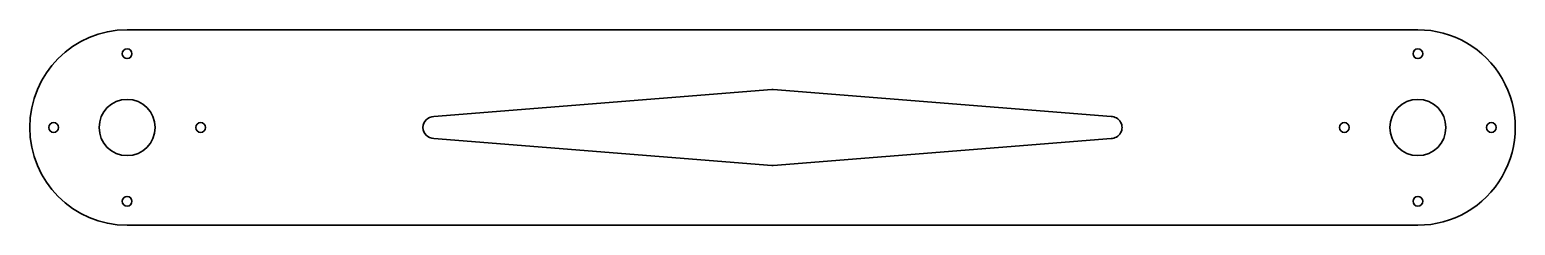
# Model space of a CAD drawing. Extents: x 290 to 900, y 380 to 460.
import ezdxf

# ---------------------------------------------------------------- set-up
doc = ezdxf.new("R2010")
doc.units = 0

msp = doc.modelspace()

# ---------------------------------------------------------------- linework, layer by layer
at = {"color": 7, "lineweight": 35}
for p, q in [((329.5, 460.5), (859.5, 460.5)), ((455.457245, 425), (594.251282, 436.047791)), ((733.542725, 425), (594.748718, 436.047791)), ((455.457245, 416), (594.251282, 404.952209)), ((733.542725, 416), (594.748718, 404.952209)), ((329.5, 380.5), (859.5, 380.5))]:
    msp.add_line(p, q, dxfattribs=at)
for centre, radius in [((329.5, 450.700012), 2), ((859.5, 450.700012), 2), ((329.5, 420.5), 11.5), ((859.5, 420.5), 11.5), ((299.299988, 420.5), 2), ((359.700012, 420.5), 2), ((829.299988, 420.5), 2), ((889.700012, 420.5), 2), ((329.5, 390.299988), 2), ((859.5, 390.299988), 2)]:
    msp.add_circle(centre, radius, dxfattribs=at)
for centre, radius, start, end in [((329.5, 420.5), 40, 90.000003, 269.999997), ((859.5, 420.5), 40, 269.999997, 90.000003), ((594.5, 432.923004), 3.134642, 85.448945, 94.551053), ((455.457245, 420.5), 4.5, 90.000003, 269.999997), ((733.542725, 420.5), 4.5, 269.999997, 90.000003), ((594.5, 408.076996), 3.134642, 265.448947, 274.551055)]:
    msp.add_arc(centre, radius, start, end, dxfattribs=at)

doc.saveas('drawing.dxf')
